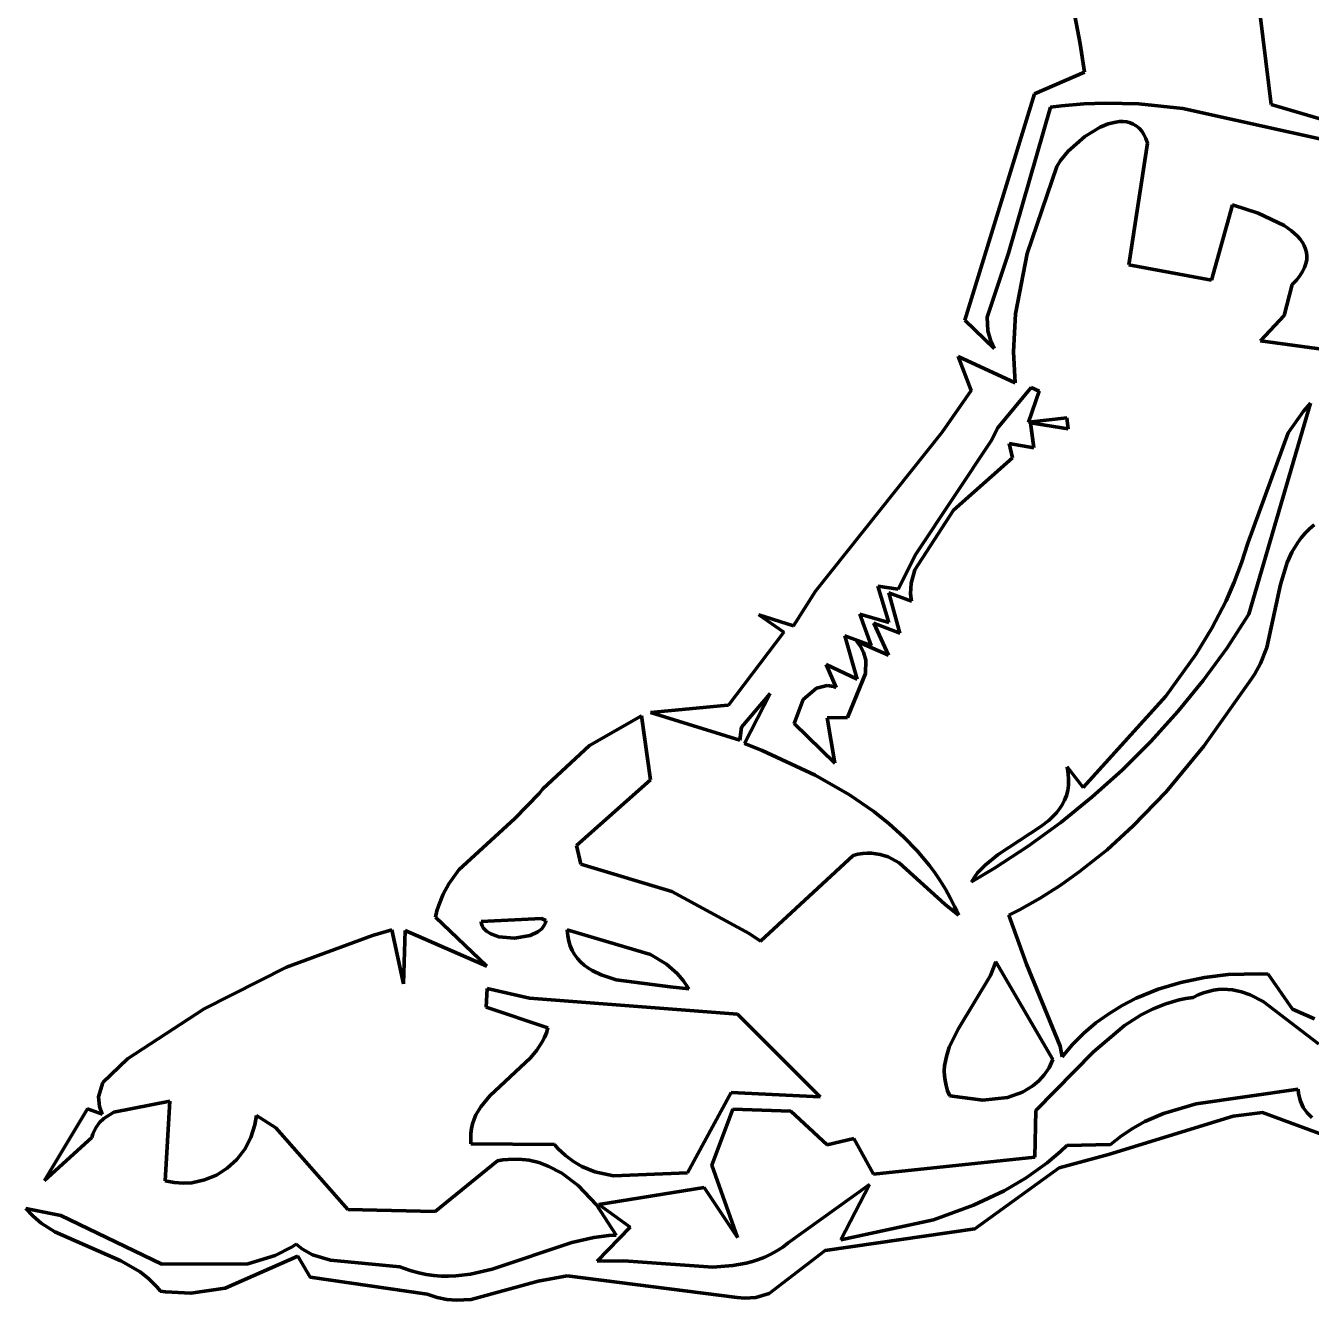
# Model space of a CAD drawing. Header units: millimetres. Extents: x 0 to 8.5, y 0 to 13.2.
# Drawn here: x 5.056 to 6.109, y 1.059 to 2.103 of the extents above; entities that cross this region are included whole.
import ezdxf

# ---------------------------------------------------------------- set-up
doc = ezdxf.new("R2010")
doc.units = ezdxf.units.MM
for name, color, linetype, lineweight in [('color#060606ff', 7, 'CONTINUOUS', 100), ('color#aeaeaeff', 7, 'CONTINUOUS', 100), ('color#ffffffff', 7, 'CONTINUOUS', 100)]:
    doc.layers.add(name, color=color, linetype=linetype, lineweight=lineweight)

msp = doc.modelspace()

# ---------------------------------------------------------------- linework, layer by layer
at = {"layer": 'color#060606ff'}
for p, q in [((6.0583, 2.183), (6.0762, 2.0386)), ((5.9198, 2.0882), (5.9131, 2.1227)), ((5.9232, 2.0649), (5.9198, 2.0882)), ((5.8823, 2.0472), (5.9232, 2.0649)), ((5.8252, 1.8618), (5.8823, 2.0472)), ((5.8954, 2.0364), (5.861, 1.9168)), ((5.9045, 2.0375), (5.8954, 2.0364)), ((5.9227, 2.0391), (5.9045, 2.0375)), ((5.9408, 2.0397), (5.9227, 2.0391)), ((5.9679, 2.039), (5.9408, 2.0397)), ((6.0037, 2.0354), (5.9679, 2.039)), ((6.1536, 2.002), (6.0037, 2.0354)), ((6.0762, 2.0386), (6.1888, 2.0056)), ((5.9361, 2.02), (5.9426, 2.0226)), ((5.9426, 2.0226), (5.9489, 2.0242)), ((5.9489, 2.0242), (5.952, 2.0246)), ((5.952, 2.0246), (5.955, 2.0246)), ((5.955, 2.0246), (5.9578, 2.0243)), ((5.9578, 2.0243), (5.9606, 2.0236)), ((5.9606, 2.0236), (5.9632, 2.0225)), ((5.9632, 2.0225), (5.9657, 2.0211)), ((5.9098, 2.0003), (5.9235, 2.0124)), ((5.9235, 2.0124), (5.9361, 2.02)), ((5.9657, 2.0211), (5.968, 2.0192)), ((5.968, 2.0192), (5.9701, 2.0168)), ((5.9701, 2.0168), (5.9719, 2.014)), ((5.9719, 2.014), (5.9736, 2.0106)), ((5.975, 2.0068), (5.9595, 1.9073)), ((5.9736, 2.0106), (5.975, 2.0068)), ((5.9005, 1.9878), (5.9036, 1.9927)), ((5.9036, 1.9927), (5.9098, 2.0003)), ((5.8762, 1.9165), (5.9005, 1.9878)), ((6.0274, 1.8948), (6.0444, 1.9564)), ((6.0444, 1.9564), (6.0655, 1.9496)), ((6.0655, 1.9496), (6.0867, 1.9394)), ((6.0867, 1.9394), (6.0927, 1.9352)), ((6.0927, 1.9352), (6.0978, 1.9306)), ((6.0978, 1.9306), (6.0999, 1.9282)), ((6.0999, 1.9282), (6.1018, 1.9256)), ((5.861, 1.9168), (5.8435, 1.8644)), ((6.1018, 1.9256), (6.1033, 1.923)), ((6.1033, 1.923), (6.1044, 1.9202)), ((6.1044, 1.9202), (6.1051, 1.9174)), ((6.1051, 1.9174), (6.1055, 1.9144)), ((5.8668, 1.8672), (5.8762, 1.9165)), ((5.9595, 1.9073), (6.0274, 1.8948)), ((6.1047, 1.9083), (6.1036, 1.905)), ((6.1053, 1.9114), (6.1047, 1.9083)), ((6.1055, 1.9144), (6.1053, 1.9114)), ((6.0997, 1.8982), (6.0969, 1.8946)), ((6.1019, 1.9017), (6.0997, 1.8982)), ((6.1036, 1.905), (6.1019, 1.9017)), ((6.0934, 1.891), (6.0869, 1.8657)), ((6.0969, 1.8946), (6.0934, 1.891)), ((5.8435, 1.8644), (5.8441, 1.8533)), ((5.8651, 1.836), (5.8668, 1.8672)), ((6.0869, 1.8657), (6.0675, 1.845)), ((5.8493, 1.8388), (5.8252, 1.8618)), ((5.8441, 1.8533), (5.8466, 1.8447)), ((5.8466, 1.8447), (5.8493, 1.8388)), ((6.0675, 1.845), (6.1671, 1.8313)), ((5.8665, 1.8107), (5.8651, 1.836)), ((5.8305, 1.8042), (5.8197, 1.8322)), ((5.8197, 1.8322), (5.8665, 1.8107)), ((5.8066, 1.7701), (5.8305, 1.8042)), ((5.8795, 1.8068), (5.852, 1.7735)), ((5.8775, 1.7784), (5.8861, 1.8039)), ((5.8861, 1.8039), (5.8795, 1.8068)), ((6.0579, 1.6212), (6.1085, 1.7939)), ((6.1085, 1.7939), (6.1026, 1.7874)), ((5.9089, 1.7819), (5.8775, 1.7784)), ((5.9098, 1.7728), (5.9089, 1.7819)), ((6.1026, 1.7874), (6.09, 1.7697)), ((5.7028, 1.6399), (5.8066, 1.7701)), ((5.852, 1.7735), (5.8473, 1.7639)), ((5.8818, 1.7573), (5.8789, 1.7779)), ((5.8789, 1.7779), (5.9098, 1.7728)), ((6.09, 1.7697), (6.057, 1.6793)), ((5.8473, 1.7639), (5.7851, 1.6702)), ((5.8644, 1.7491), (5.8615, 1.7609)), ((5.8615, 1.7609), (5.8818, 1.7573)), ((5.816, 1.7064), (5.8644, 1.7491)), ((5.7843, 1.6574), (5.816, 1.7064)), ((6.104, 1.6874), (6.1008, 1.6837)), ((6.1076, 1.6909), (6.104, 1.6874)), ((6.1114, 1.6943), (6.1076, 1.6909)), ((6.057, 1.6793), (6.0519, 1.6631)), ((6.098, 1.6799), (6.0931, 1.6719)), ((6.1008, 1.6837), (6.098, 1.6799)), ((5.7851, 1.6702), (5.7706, 1.6417)), ((6.0931, 1.6719), (6.0893, 1.6634)), ((5.7812, 1.6465), (5.7843, 1.6574)), ((6.0519, 1.6631), (6.046, 1.6474)), ((6.0893, 1.6634), (6.0838, 1.6455)), ((5.7706, 1.6417), (5.754, 1.6442)), ((5.754, 1.6442), (5.7629, 1.6143)), ((5.7808, 1.6378), (5.7812, 1.6465)), ((6.046, 1.6474), (6.0392, 1.632)), ((6.0838, 1.6455), (6.0725, 1.5939)), ((5.685, 1.6117), (5.7028, 1.6399)), ((5.7721, 1.6057), (5.7631, 1.6385)), ((5.7631, 1.6385), (5.7814, 1.6317)), ((5.7814, 1.6317), (5.7808, 1.6378)), ((6.0392, 1.632), (6.0276, 1.6097)), ((5.6769, 1.6065), (5.6565, 1.6206)), ((5.6565, 1.6206), (5.685, 1.6117)), ((5.7629, 1.6143), (5.7391, 1.6211)), ((5.7391, 1.6211), (5.7485, 1.5956)), ((5.7626, 1.5875), (5.7507, 1.6137)), ((5.7507, 1.6137), (5.7721, 1.6057)), ((6.04, 1.5936), (6.0579, 1.6212)), ((5.6317, 1.5466), (5.6769, 1.6065)), ((5.7485, 1.5956), (5.7268, 1.6034)), ((5.7268, 1.6034), (5.737, 1.5678)), ((6.0276, 1.6097), (6.0145, 1.5882)), ((5.7398, 1.5946), (5.7365, 1.599)), ((5.7365, 1.599), (5.7626, 1.5875)), ((5.7421, 1.5901), (5.7398, 1.5946)), ((6.0206, 1.5669), (6.04, 1.5936)), ((6.0725, 1.5939), (6.0674, 1.5806)), ((5.737, 1.5678), (5.7117, 1.58)), ((5.7117, 1.58), (5.7198, 1.5612)), ((5.744, 1.5834), (5.7421, 1.5901)), ((5.7438, 1.5725), (5.744, 1.5834)), ((6.0145, 1.5882), (5.99, 1.554)), ((6.0674, 1.5806), (6.0628, 1.5722)), ((5.729, 1.5364), (5.7438, 1.5725)), ((6.0628, 1.5722), (6.0601, 1.5681)), ((5.7038, 1.5605), (5.6929, 1.5512)), ((5.7124, 1.5626), (5.7038, 1.5605)), ((5.7179, 1.5618), (5.7124, 1.5626)), ((5.7198, 1.5612), (5.7179, 1.5618)), ((5.9997, 1.5413), (6.0206, 1.5669)), ((6.0601, 1.5681), (6.0211, 1.5129)), ((5.6658, 1.5562), (5.6424, 1.5286)), ((5.6447, 1.5151), (5.6658, 1.5562)), ((5.6929, 1.5512), (5.6855, 1.5315)), ((5.99, 1.554), (5.9222, 1.4791)), ((5.5177, 1.5137), (5.5603, 1.5379)), ((5.5603, 1.5379), (5.5677, 1.4855)), ((5.5678, 1.5406), (5.6282, 1.5463)), ((5.6409, 1.518), (5.5678, 1.5406)), ((5.6282, 1.5463), (5.6317, 1.5466)), ((5.9776, 1.5168), (5.9997, 1.5413)), ((5.6424, 1.5286), (5.6409, 1.518)), ((5.6855, 1.5315), (5.7188, 1.4992)), ((5.7125, 1.5361), (5.729, 1.5364)), ((5.7188, 1.4992), (5.7125, 1.5361)), ((5.9542, 1.4935), (5.9776, 1.5168)), ((5.4795, 1.4781), (5.5177, 1.5137)), ((5.6591, 1.5095), (5.6447, 1.5151)), ((5.7027, 1.4894), (5.6591, 1.5095)), ((6.0211, 1.5129), (5.9901, 1.4756)), ((5.9222, 1.4791), (5.909, 1.496)), ((5.909, 1.496), (5.9099, 1.4907)), ((5.5677, 1.4855), (5.5071, 1.4317)), ((5.7307, 1.4732), (5.7027, 1.4894)), ((5.9099, 1.4907), (5.9102, 1.4857)), ((5.9102, 1.4857), (5.9101, 1.481)), ((5.9296, 1.4714), (5.9542, 1.4935)), ((5.4766, 1.4743), (5.4795, 1.4781)), ((5.9095, 1.4767), (5.9084, 1.4726)), ((5.9101, 1.481), (5.9095, 1.4767)), ((5.9901, 1.4756), (5.9632, 1.4477)), ((5.4565, 1.4537), (5.4766, 1.4743)), ((5.7507, 1.4594), (5.7307, 1.4732)), ((5.905, 1.4651), (5.9028, 1.4617)), ((5.9039, 1.4506), (5.9296, 1.4714)), ((5.9069, 1.4687), (5.905, 1.4651)), ((5.9084, 1.4726), (5.9069, 1.4687)), ((5.4107, 1.4117), (5.4565, 1.4537)), ((5.7633, 1.4494), (5.7507, 1.4594)), ((5.9003, 1.4585), (5.8944, 1.4525)), ((5.9028, 1.4617), (5.9003, 1.4585)), ((5.7751, 1.4387), (5.7633, 1.4494)), ((5.8876, 1.4471), (5.8525, 1.4243)), ((5.8772, 1.4312), (5.9039, 1.4506)), ((5.8944, 1.4525), (5.8876, 1.4471)), ((5.9632, 1.4477), (5.9417, 1.4282)), ((5.7861, 1.4274), (5.7751, 1.4387)), ((5.5071, 1.4317), (5.5107, 1.4164)), ((5.6578, 1.3532), (5.7338, 1.4236)), ((5.7338, 1.4236), (5.7377, 1.4246)), ((5.7377, 1.4246), (5.7416, 1.4252)), ((5.7416, 1.4252), (5.7453, 1.4254)), ((5.7453, 1.4254), (5.7489, 1.4253)), ((5.7489, 1.4253), (5.7558, 1.4243)), ((5.7558, 1.4243), (5.7623, 1.4223)), ((5.7623, 1.4223), (5.7713, 1.4176)), ((5.7962, 1.4153), (5.7861, 1.4274)), ((5.8525, 1.4243), (5.8418, 1.4157)), ((5.8496, 1.4131), (5.8772, 1.4312)), ((5.9417, 1.4282), (5.919, 1.4101)), ((5.4024, 1.4003), (5.4107, 1.4117)), ((5.5107, 1.4164), (5.5852, 1.3941)), ((5.7713, 1.4176), (5.8089, 1.3835)), ((5.8009, 1.409), (5.7962, 1.4153)), ((5.8307, 1.4019), (5.8496, 1.4131)), ((5.8418, 1.4157), (5.8357, 1.4092)), ((5.8053, 1.4025), (5.8009, 1.409)), ((5.8094, 1.3958), (5.8053, 1.4025)), ((5.8331, 1.4057), (5.8307, 1.4019)), ((5.8357, 1.4092), (5.8331, 1.4057)), ((5.919, 1.4101), (5.9032, 1.399)), ((5.3942, 1.3829), (5.3979, 1.3919)), ((5.3979, 1.3919), (5.4024, 1.4003)), ((5.5852, 1.3941), (5.6486, 1.3597)), ((5.8132, 1.3889), (5.8094, 1.3958)), ((5.9032, 1.399), (5.8869, 1.3886)), ((5.3928, 1.3781), (5.3942, 1.3829)), ((5.8089, 1.3835), (5.8199, 1.3745)), ((5.8167, 1.3818), (5.8132, 1.3889)), ((5.8199, 1.3745), (5.8167, 1.3818)), ((5.8869, 1.3886), (5.87, 1.379)), ((5.3916, 1.373), (5.3928, 1.3781)), ((5.4336, 1.3328), (5.3916, 1.373)), ((5.4784, 1.3718), (5.429, 1.3694)), ((5.429, 1.3694), (5.4293, 1.3676)), ((5.4821, 1.3702), (5.4784, 1.3718)), ((5.4817, 1.3683), (5.4821, 1.3702)), ((5.87, 1.379), (5.8614, 1.3746)), ((5.8614, 1.3746), (5.8757, 1.3344)), ((5.3399, 1.358), (5.3559, 1.3627)), ((5.3559, 1.3627), (5.3655, 1.3184)), ((5.3655, 1.3184), (5.3667, 1.362)), ((5.3667, 1.362), (5.4336, 1.3328)), ((5.4293, 1.3676), (5.4299, 1.3658)), ((5.4299, 1.3658), (5.4307, 1.3643)), ((5.4307, 1.3643), (5.4333, 1.3615)), ((5.4333, 1.3615), (5.4369, 1.3593)), ((5.4369, 1.3593), (5.4435, 1.357)), ((5.4692, 1.358), (5.4755, 1.3609)), ((5.4755, 1.3609), (5.4788, 1.3635)), ((5.4788, 1.3635), (5.481, 1.3666)), ((5.481, 1.3666), (5.4817, 1.3683)), ((5.4995, 1.3625), (5.4999, 1.3578)), ((5.5676, 1.3424), (5.4995, 1.3625)), ((5.6486, 1.3597), (5.6578, 1.3532)), ((5.2694, 1.3319), (5.3399, 1.358)), ((5.4435, 1.357), (5.4564, 1.3558)), ((5.4564, 1.3558), (5.4692, 1.358)), ((5.4999, 1.3578), (5.5007, 1.3534)), ((5.5007, 1.3534), (5.5019, 1.3494)), ((5.5019, 1.3494), (5.5035, 1.3457)), ((5.5035, 1.3457), (5.5055, 1.3423)), ((5.5055, 1.3423), (5.5078, 1.3391)), ((5.5078, 1.3391), (5.5104, 1.3363)), ((5.5808, 1.3345), (5.5676, 1.3424)), ((5.2022, 1.298), (5.2694, 1.3319)), ((5.5104, 1.3363), (5.5133, 1.3337)), ((5.5133, 1.3337), (5.5164, 1.3314)), ((5.5164, 1.3314), (5.5198, 1.3293)), ((5.5198, 1.3293), (5.5272, 1.3257)), ((5.5895, 1.3269), (5.5808, 1.3345)), ((5.8507, 1.3363), (5.8463, 1.3251)), ((5.8974, 1.2563), (5.8507, 1.3363)), ((5.8757, 1.3344), (5.9034, 1.2673)), ((5.5272, 1.3257), (5.5395, 1.3217)), ((5.5395, 1.3217), (5.5837, 1.3158)), ((5.5946, 1.321), (5.5895, 1.3269)), ((5.5991, 1.3142), (5.5946, 1.321)), ((5.8463, 1.3251), (5.8197, 1.2813)), ((5.9836, 1.3139), (6.0023, 1.3196)), ((6.0023, 1.3196), (6.0215, 1.3236)), ((6.0215, 1.3236), (6.041, 1.3259)), ((6.041, 1.3259), (6.0671, 1.3266)), ((6.0671, 1.3266), (6.0736, 1.3264)), ((6.0736, 1.3264), (6.0936, 1.2977)), ((5.4338, 1.3145), (5.4332, 1.2993)), ((5.4685, 1.3065), (5.4338, 1.3145)), ((5.6391, 1.2934), (5.4685, 1.3065)), ((5.5837, 1.3158), (5.5991, 1.3142)), ((5.9541, 1.3006), (5.9656, 1.3065)), ((5.9656, 1.3065), (5.9836, 1.3139)), ((6.0064, 1.3064), (6.0007, 1.3052)), ((6.0123, 1.3072), (6.0064, 1.3064)), ((6.0165, 1.3093), (6.0123, 1.3072)), ((6.0207, 1.3109), (6.0165, 1.3093)), ((6.0248, 1.3122), (6.0207, 1.3109)), ((6.0289, 1.3131), (6.0248, 1.3122)), ((6.0328, 1.3136), (6.0289, 1.3131)), ((6.0367, 1.3139), (6.0328, 1.3136)), ((6.0444, 1.3134), (6.0367, 1.3139)), ((6.0518, 1.3118), (6.0444, 1.3134)), ((6.0591, 1.3093), (6.0518, 1.3118)), ((6.0696, 1.3039), (6.0591, 1.3093)), ((5.1393, 1.2569), (5.2022, 1.298)), ((5.4332, 1.2993), (5.4836, 1.2823)), ((5.9431, 1.2938), (5.9541, 1.3006)), ((5.9795, 1.298), (5.9697, 1.2931)), ((5.9898, 1.3021), (5.9795, 1.298)), ((6.0007, 1.3052), (5.9898, 1.3021)), ((6.115, 1.2691), (6.0696, 1.3039)), ((6.0936, 1.2977), (6.1116, 1.2897)), ((5.7067, 1.2258), (5.6391, 1.2934)), ((5.9227, 1.278), (5.9326, 1.2863)), ((5.9326, 1.2863), (5.9431, 1.2938)), ((5.9697, 1.2931), (5.9559, 1.2842)), ((5.4809, 1.2745), (5.4791, 1.2709)), ((5.4824, 1.2783), (5.4809, 1.2745)), ((5.4836, 1.2823), (5.4824, 1.2783)), ((5.8197, 1.2813), (5.8125, 1.2664)), ((5.9134, 1.2688), (5.9227, 1.278)), ((5.9559, 1.2842), (5.9306, 1.2627)), ((5.4747, 1.264), (5.4695, 1.2577)), ((5.4791, 1.2709), (5.4747, 1.264)), ((5.8125, 1.2664), (5.8101, 1.2588)), ((5.9034, 1.2673), (5.9049, 1.2587)), ((5.9049, 1.2587), (5.9134, 1.2688)), ((5.1192, 1.2375), (5.1393, 1.2569)), ((5.4695, 1.2577), (5.4362, 1.2267)), ((5.8101, 1.2588), (5.8087, 1.2511)), ((5.9306, 1.2627), (5.8834, 1.2147)), ((5.8942, 1.2497), (5.8974, 1.2563)), ((5.8087, 1.2511), (5.8084, 1.2471)), ((5.8084, 1.2471), (5.8086, 1.2431)), ((5.8086, 1.2431), (5.809, 1.2391)), ((5.8858, 1.2389), (5.8903, 1.2439)), ((5.8903, 1.2439), (5.8942, 1.2497)), ((5.1154, 1.2257), (5.1192, 1.2375)), ((5.809, 1.2391), (5.8099, 1.235)), ((5.8099, 1.235), (5.8111, 1.2308)), ((5.8725, 1.2297), (5.8808, 1.2347)), ((5.8808, 1.2347), (5.8858, 1.2389)), ((5.1163, 1.218), (5.1154, 1.2257)), ((5.1739, 1.2222), (5.1281, 1.2132)), ((5.17, 1.1571), (5.1739, 1.2222)), ((5.4362, 1.2267), (5.4286, 1.2176)), ((5.5981, 1.1635), (5.6339, 1.2294)), ((5.6339, 1.2294), (5.7067, 1.2258)), ((5.8111, 1.2308), (5.8128, 1.2266)), ((5.8128, 1.2266), (5.84, 1.2232)), ((5.84, 1.2232), (5.8601, 1.2254)), ((5.8601, 1.2254), (5.8725, 1.2297)), ((6.0148, 1.22), (6.0983, 1.2321)), ((6.0983, 1.2321), (6.0987, 1.2286)), ((6.0987, 1.2286), (6.0993, 1.2254)), ((6.0993, 1.2254), (6.1001, 1.2224)), ((6.1001, 1.2224), (6.1025, 1.2171)), ((5.0712, 1.1572), (5.1064, 1.216)), ((5.1064, 1.216), (5.1186, 1.2117)), ((5.1186, 1.2117), (5.1163, 1.218)), ((5.1281, 1.2132), (5.1198, 1.2082)), ((5.4286, 1.2176), (5.4247, 1.211)), ((5.6351, 1.2157), (5.618, 1.1699)), ((5.6827, 1.214), (5.6351, 1.2157)), ((5.7125, 1.1865), (5.6827, 1.214)), ((5.8834, 1.2147), (5.8825, 1.1764)), ((5.9728, 1.2056), (5.9881, 1.2122)), ((5.9881, 1.2122), (6.0148, 1.22)), ((6.0692, 1.213), (6.0451, 1.2101)), ((6.1454, 1.1849), (6.0692, 1.213)), ((6.1025, 1.2171), (6.1056, 1.2127)), ((6.1056, 1.2127), (6.1095, 1.2089)), ((5.1163, 1.2048), (5.1134, 1.2005)), ((5.1198, 1.2082), (5.1163, 1.2048)), ((5.2437, 1.203), (5.2404, 1.1926)), ((5.245, 1.2105), (5.2437, 1.203)), ((5.2609, 1.2005), (5.245, 1.2105)), ((5.4219, 1.2038), (5.421, 1.2)), ((5.4232, 1.2075), (5.4219, 1.2038)), ((5.4247, 1.211), (5.4232, 1.2075)), ((6.0451, 1.2101), (5.943, 1.1786)), ((5.963, 1.2003), (5.9728, 1.2056)), ((5.1101, 1.1926), (5.0712, 1.1572)), ((5.111, 1.1955), (5.1101, 1.1926)), ((5.1134, 1.2005), (5.111, 1.1955)), ((5.2404, 1.1926), (5.2353, 1.183)), ((5.3199, 1.1336), (5.2609, 1.2005)), ((5.4205, 1.1959), (5.4204, 1.1917)), ((5.4204, 1.1917), (5.4206, 1.1872)), ((5.421, 1.2), (5.4205, 1.1959)), ((5.7342, 1.1917), (5.7125, 1.1865)), ((5.7503, 1.1626), (5.7342, 1.1917)), ((5.9446, 1.1868), (5.9536, 1.194)), ((5.9536, 1.194), (5.963, 1.2003)), ((5.2353, 1.183), (5.2288, 1.1746)), ((5.4206, 1.1872), (5.489, 1.1869)), ((5.489, 1.1869), (5.4919, 1.1835)), ((5.4919, 1.1835), (5.498, 1.1777)), ((5.8926, 1.1719), (5.9036, 1.1811)), ((5.9036, 1.1811), (5.9089, 1.186)), ((5.9089, 1.186), (5.9446, 1.1868)), ((5.2288, 1.1746), (5.221, 1.1675)), ((5.4424, 1.1733), (5.3912, 1.132)), ((5.4468, 1.1741), (5.4424, 1.1733)), ((5.4512, 1.1746), (5.4468, 1.1741)), ((5.4598, 1.1748), (5.4512, 1.1746)), ((5.4682, 1.1739), (5.4598, 1.1748)), ((5.4762, 1.172), (5.4682, 1.1739)), ((5.484, 1.1691), (5.4762, 1.172)), ((5.495, 1.1633), (5.484, 1.1691)), ((5.498, 1.1777), (5.5046, 1.1728)), ((5.5046, 1.1728), (5.5114, 1.1689)), ((5.618, 1.1699), (5.6391, 1.1105)), ((5.8825, 1.1764), (5.7503, 1.1626)), ((5.8754, 1.1596), (5.8926, 1.1719)), ((5.943, 1.1786), (5.9026, 1.1676)), ((5.2121, 1.1618), (5.2024, 1.1578)), ((5.221, 1.1675), (5.2121, 1.1618)), ((5.5086, 1.1531), (5.495, 1.1633)), ((5.5114, 1.1689), (5.5222, 1.1645)), ((5.5222, 1.1645), (5.5375, 1.1612)), ((5.5375, 1.1612), (5.5981, 1.1635)), ((5.9026, 1.1676), (5.8333, 1.1178)), ((5.8574, 1.1489), (5.8754, 1.1596)), ((5.1774, 1.1556), (5.17, 1.1571)), ((5.1848, 1.1551), (5.1774, 1.1556)), ((5.192, 1.1555), (5.1848, 1.1551)), ((5.2024, 1.1578), (5.192, 1.1555)), ((5.5234, 1.1374), (5.5086, 1.1531)), ((5.6118, 1.1516), (5.5255, 1.1377)), ((5.6391, 1.1105), (5.6118, 1.1516)), ((5.6806, 1.1063), (5.7472, 1.1539)), ((5.7472, 1.1539), (5.7237, 1.1088)), ((5.8323, 1.137), (5.8574, 1.1489)), ((5.5397, 1.1126), (5.5234, 1.1374)), ((5.5255, 1.1377), (5.551, 1.1191)), ((5.0619, 1.128), (5.0559, 1.1345)), ((5.0559, 1.1345), (5.0847, 1.1287)), ((5.0686, 1.1223), (5.0619, 1.128)), ((5.0847, 1.1287), (5.1674, 1.0887)), ((5.3912, 1.132), (5.3199, 1.1336)), ((5.7995, 1.1252), (5.8323, 1.137)), ((5.0797, 1.1152), (5.0686, 1.1223)), ((5.551, 1.1191), (5.524, 1.0913)), ((5.8333, 1.1178), (5.7109, 1.1001)), ((5.7237, 1.1088), (5.7995, 1.1252)), ((5.1339, 1.0916), (5.0797, 1.1152)), ((5.438, 1.0848), (5.5032, 1.1065)), ((5.5032, 1.1065), (5.5213, 1.1107)), ((5.5213, 1.1107), (5.5336, 1.1123)), ((5.5336, 1.1123), (5.5397, 1.1126)), ((5.676, 1.1028), (5.6806, 1.1063)), ((5.2789, 1.0954), (5.2192, 1.069)), ((5.2379, 1.089), (5.2602, 1.0958)), ((5.2602, 1.0958), (5.2741, 1.103)), ((5.2741, 1.103), (5.2774, 1.1052)), ((5.2774, 1.1052), (5.2826, 1.1011)), ((5.2888, 1.0781), (5.2789, 1.0954)), ((5.2826, 1.1011), (5.2908, 1.0964)), ((5.2908, 1.0964), (5.3056, 1.092)), ((5.6614, 1.0946), (5.6663, 1.097)), ((5.7109, 1.1001), (5.6649, 1.0647)), ((5.6663, 1.097), (5.6712, 1.0997)), ((5.6712, 1.0997), (5.676, 1.1028)), ((5.1496, 1.0824), (5.1339, 1.0916)), ((5.1674, 1.0887), (5.2379, 1.089)), ((5.3056, 1.092), (5.3625, 1.0865)), ((5.3625, 1.0865), (5.3655, 1.0856)), ((5.3655, 1.0856), (5.3717, 1.0833)), ((5.4202, 1.0807), (5.438, 1.0848)), ((5.524, 1.0913), (5.5458, 1.0914)), ((5.5458, 1.0914), (5.6189, 1.0864)), ((5.6189, 1.0864), (5.6353, 1.0876)), ((5.6353, 1.0876), (5.646, 1.0895)), ((5.646, 1.0895), (5.6512, 1.0909)), ((5.6512, 1.0909), (5.6563, 1.0926)), ((5.6563, 1.0926), (5.6614, 1.0946)), ((5.1567, 1.0768), (5.1496, 1.0824)), ((5.1633, 1.0703), (5.1567, 1.0768)), ((5.3849, 1.0643), (5.2888, 1.0781)), ((5.3717, 1.0833), (5.3779, 1.0816)), ((5.3779, 1.0816), (5.384, 1.0803)), ((5.384, 1.0803), (5.3901, 1.0794)), ((5.3901, 1.0794), (5.3962, 1.079)), ((5.3962, 1.079), (5.4022, 1.0789)), ((5.4022, 1.0789), (5.4082, 1.0792)), ((5.4082, 1.0792), (5.4202, 1.0807)), ((5.4758, 1.0749), (5.4208, 1.0598)), ((5.4995, 1.0793), (5.4758, 1.0749)), ((5.6388, 1.0614), (5.4995, 1.0793)), ((5.1663, 1.0666), (5.1633, 1.0703)), ((5.1705, 1.066), (5.1663, 1.0666)), ((5.1912, 1.0649), (5.1705, 1.066)), ((5.2192, 1.069), (5.1912, 1.0649)), ((5.3929, 1.0615), (5.3849, 1.0643)), ((5.6649, 1.0647), (5.6539, 1.0616)), ((5.401, 1.0598), (5.3929, 1.0615)), ((5.4089, 1.0592), (5.401, 1.0598)), ((5.4208, 1.0598), (5.4089, 1.0592)), ((5.645, 1.0609), (5.6388, 1.0614)), ((5.6539, 1.0616), (5.645, 1.0609))]:
    msp.add_line(p, q, dxfattribs=at)
at = {"layer": 'color#aeaeaeff'}
for p, q in [((5.429, 1.3694), (5.4784, 1.3718)), ((5.4293, 1.3676), (5.429, 1.3694)), ((5.4784, 1.3718), (5.4821, 1.3702)), ((5.4821, 1.3702), (5.4817, 1.3683)), ((5.4299, 1.3658), (5.4293, 1.3676)), ((5.4307, 1.3643), (5.4299, 1.3658)), ((5.4333, 1.3615), (5.4307, 1.3643)), ((5.4369, 1.3593), (5.4333, 1.3615)), ((5.4435, 1.357), (5.4369, 1.3593)), ((5.4755, 1.3609), (5.4692, 1.358)), ((5.4788, 1.3635), (5.4755, 1.3609)), ((5.481, 1.3666), (5.4788, 1.3635)), ((5.4817, 1.3683), (5.481, 1.3666)), ((5.4564, 1.3558), (5.4435, 1.357)), ((5.4692, 1.358), (5.4564, 1.3558))]:
    msp.add_line(p, q, dxfattribs=at)
at = {"layer": 'color#ffffffff'}
for p, q in [((6.0762, 2.0386), (6.0583, 2.183)), ((5.9131, 2.1227), (5.9198, 2.0882)), ((5.9198, 2.0882), (5.9232, 2.0649)), ((5.9232, 2.0649), (5.8823, 2.0472)), ((5.8823, 2.0472), (5.8252, 1.8618)), ((5.861, 1.9168), (5.8954, 2.0364)), ((5.8954, 2.0364), (5.9045, 2.0375)), ((5.9045, 2.0375), (5.9227, 2.0391)), ((5.9227, 2.0391), (5.9408, 2.0397)), ((5.9408, 2.0397), (5.9679, 2.039)), ((5.9679, 2.039), (6.0037, 2.0354)), ((6.0037, 2.0354), (6.1536, 2.002)), ((6.1888, 2.0056), (6.0762, 2.0386)), ((5.9426, 2.0226), (5.9361, 2.02)), ((5.9489, 2.0242), (5.9426, 2.0226)), ((5.952, 2.0246), (5.9489, 2.0242)), ((5.955, 2.0246), (5.952, 2.0246)), ((5.9578, 2.0243), (5.955, 2.0246)), ((5.9606, 2.0236), (5.9578, 2.0243)), ((5.9632, 2.0225), (5.9606, 2.0236)), ((5.9657, 2.0211), (5.9632, 2.0225)), ((5.9235, 2.0124), (5.9098, 2.0003)), ((5.9361, 2.02), (5.9235, 2.0124)), ((5.968, 2.0192), (5.9657, 2.0211)), ((5.9701, 2.0168), (5.968, 2.0192)), ((5.9719, 2.014), (5.9701, 2.0168)), ((5.9736, 2.0106), (5.9719, 2.014)), ((5.9595, 1.9073), (5.975, 2.0068)), ((5.975, 2.0068), (5.9736, 2.0106)), ((5.9036, 1.9927), (5.9005, 1.9878)), ((5.9098, 2.0003), (5.9036, 1.9927)), ((5.9005, 1.9878), (5.8762, 1.9165)), ((6.0444, 1.9564), (6.0274, 1.8948)), ((6.0655, 1.9496), (6.0444, 1.9564)), ((6.0867, 1.9394), (6.0655, 1.9496)), ((6.0927, 1.9352), (6.0867, 1.9394)), ((6.0978, 1.9306), (6.0927, 1.9352)), ((6.0999, 1.9282), (6.0978, 1.9306)), ((6.1018, 1.9256), (6.0999, 1.9282)), ((5.8435, 1.8644), (5.861, 1.9168)), ((6.1033, 1.923), (6.1018, 1.9256)), ((6.1044, 1.9202), (6.1033, 1.923)), ((6.1051, 1.9174), (6.1044, 1.9202)), ((6.1055, 1.9144), (6.1051, 1.9174)), ((5.8762, 1.9165), (5.8668, 1.8672)), ((6.0274, 1.8948), (5.9595, 1.9073)), ((6.1036, 1.905), (6.1047, 1.9083)), ((6.1047, 1.9083), (6.1053, 1.9114)), ((6.1053, 1.9114), (6.1055, 1.9144)), ((6.0969, 1.8946), (6.0997, 1.8982)), ((6.0997, 1.8982), (6.1019, 1.9017)), ((6.1019, 1.9017), (6.1036, 1.905)), ((6.0869, 1.8657), (6.0934, 1.891)), ((6.0934, 1.891), (6.0969, 1.8946)), ((5.8441, 1.8533), (5.8435, 1.8644)), ((5.8668, 1.8672), (5.8651, 1.836)), ((6.0675, 1.845), (6.0869, 1.8657)), ((5.8252, 1.8618), (5.8493, 1.8388)), ((5.8466, 1.8447), (5.8441, 1.8533)), ((5.8493, 1.8388), (5.8466, 1.8447)), ((6.1671, 1.8313), (6.0675, 1.845)), ((5.8651, 1.836), (5.8665, 1.8107)), ((5.8665, 1.8107), (5.8197, 1.8322)), ((5.8197, 1.8322), (5.8305, 1.8042)), ((5.8305, 1.8042), (5.8066, 1.7701)), ((5.852, 1.7735), (5.8795, 1.8068)), ((5.8861, 1.8039), (5.8775, 1.7784)), ((5.8795, 1.8068), (5.8861, 1.8039)), ((6.1085, 1.7939), (6.0579, 1.6212)), ((6.1026, 1.7874), (6.1085, 1.7939)), ((5.8775, 1.7784), (5.9089, 1.7819)), ((5.9089, 1.7819), (5.9098, 1.7728)), ((6.09, 1.7697), (6.1026, 1.7874)), ((5.8066, 1.7701), (5.7028, 1.6399)), ((5.8473, 1.7639), (5.852, 1.7735)), ((5.9098, 1.7728), (5.8789, 1.7779)), ((5.8789, 1.7779), (5.8818, 1.7573)), ((6.057, 1.6793), (6.09, 1.7697)), ((5.7851, 1.6702), (5.8473, 1.7639)), ((5.8818, 1.7573), (5.8615, 1.7609)), ((5.8615, 1.7609), (5.8644, 1.7491)), ((5.8644, 1.7491), (5.816, 1.7064)), ((5.816, 1.7064), (5.7843, 1.6574)), ((6.1008, 1.6837), (6.104, 1.6874)), ((6.104, 1.6874), (6.1076, 1.6909)), ((6.1076, 1.6909), (6.1114, 1.6943)), ((6.0519, 1.6631), (6.057, 1.6793)), ((6.0931, 1.6719), (6.098, 1.6799)), ((6.098, 1.6799), (6.1008, 1.6837)), ((5.7706, 1.6417), (5.7851, 1.6702)), ((6.0893, 1.6634), (6.0931, 1.6719)), ((5.7843, 1.6574), (5.7812, 1.6465)), ((6.046, 1.6474), (6.0519, 1.6631)), ((6.0838, 1.6455), (6.0893, 1.6634)), ((5.7629, 1.6143), (5.754, 1.6442)), ((5.754, 1.6442), (5.7706, 1.6417)), ((5.7812, 1.6465), (5.7808, 1.6378)), ((6.0392, 1.632), (6.046, 1.6474)), ((6.0725, 1.5939), (6.0838, 1.6455)), ((5.7028, 1.6399), (5.685, 1.6117)), ((5.7814, 1.6317), (5.7631, 1.6385)), ((5.7631, 1.6385), (5.7721, 1.6057)), ((5.7808, 1.6378), (5.7814, 1.6317)), ((6.0276, 1.6097), (6.0392, 1.632)), ((5.685, 1.6117), (5.6565, 1.6206)), ((5.6565, 1.6206), (5.6769, 1.6065)), ((5.7485, 1.5956), (5.7391, 1.6211)), ((5.7391, 1.6211), (5.7629, 1.6143)), ((5.7721, 1.6057), (5.7507, 1.6137)), ((5.7507, 1.6137), (5.7626, 1.5875)), ((6.0579, 1.6212), (6.04, 1.5936)), ((5.6769, 1.6065), (5.6317, 1.5466)), ((5.737, 1.5678), (5.7268, 1.6034)), ((5.7268, 1.6034), (5.7485, 1.5956)), ((6.0145, 1.5882), (6.0276, 1.6097)), ((5.7626, 1.5875), (5.7365, 1.599)), ((5.7365, 1.599), (5.7398, 1.5946)), ((5.7398, 1.5946), (5.7421, 1.5901)), ((6.04, 1.5936), (6.0206, 1.5669)), ((6.0674, 1.5806), (6.0725, 1.5939)), ((5.7198, 1.5612), (5.7117, 1.58)), ((5.7117, 1.58), (5.737, 1.5678)), ((5.7421, 1.5901), (5.744, 1.5834)), ((5.744, 1.5834), (5.7438, 1.5725)), ((5.99, 1.554), (6.0145, 1.5882)), ((6.0628, 1.5722), (6.0674, 1.5806)), ((5.7438, 1.5725), (5.729, 1.5364)), ((6.0601, 1.5681), (6.0628, 1.5722)), ((5.6929, 1.5512), (5.7038, 1.5605)), ((5.7038, 1.5605), (5.7124, 1.5626)), ((5.7124, 1.5626), (5.7179, 1.5618)), ((5.7179, 1.5618), (5.7198, 1.5612)), ((6.0206, 1.5669), (5.9997, 1.5413)), ((6.0211, 1.5129), (6.0601, 1.5681)), ((5.6424, 1.5286), (5.6658, 1.5562)), ((5.6658, 1.5562), (5.6447, 1.5151)), ((5.6855, 1.5315), (5.6929, 1.5512)), ((5.9222, 1.4791), (5.99, 1.554)), ((5.5603, 1.5379), (5.5177, 1.5137)), ((5.5677, 1.4855), (5.5603, 1.5379)), ((5.6282, 1.5463), (5.5678, 1.5406)), ((5.5678, 1.5406), (5.6409, 1.518)), ((5.6317, 1.5466), (5.6282, 1.5463)), ((5.9997, 1.5413), (5.9776, 1.5168)), ((5.6409, 1.518), (5.6424, 1.5286)), ((5.7188, 1.4992), (5.6855, 1.5315)), ((5.729, 1.5364), (5.7125, 1.5361)), ((5.7125, 1.5361), (5.7188, 1.4992)), ((5.9776, 1.5168), (5.9542, 1.4935)), ((5.5177, 1.5137), (5.4795, 1.4781)), ((5.6447, 1.5151), (5.6591, 1.5095)), ((5.6591, 1.5095), (5.7027, 1.4894)), ((5.9901, 1.4756), (6.0211, 1.5129)), ((5.9099, 1.4907), (5.909, 1.496)), ((5.909, 1.496), (5.9222, 1.4791)), ((5.5071, 1.4317), (5.5677, 1.4855)), ((5.7027, 1.4894), (5.7307, 1.4732)), ((5.9102, 1.4857), (5.9099, 1.4907)), ((5.9101, 1.481), (5.9102, 1.4857)), ((5.9542, 1.4935), (5.9296, 1.4714)), ((5.4795, 1.4781), (5.4766, 1.4743)), ((5.9084, 1.4726), (5.9095, 1.4767)), ((5.9095, 1.4767), (5.9101, 1.481)), ((5.9632, 1.4477), (5.9901, 1.4756)), ((5.4766, 1.4743), (5.4565, 1.4537)), ((5.7307, 1.4732), (5.7507, 1.4594)), ((5.9028, 1.4617), (5.905, 1.4651)), ((5.9296, 1.4714), (5.9039, 1.4506)), ((5.905, 1.4651), (5.9069, 1.4687)), ((5.9069, 1.4687), (5.9084, 1.4726)), ((5.4565, 1.4537), (5.4107, 1.4117)), ((5.7507, 1.4594), (5.7633, 1.4494)), ((5.8944, 1.4525), (5.9003, 1.4585)), ((5.9003, 1.4585), (5.9028, 1.4617)), ((5.7633, 1.4494), (5.7751, 1.4387)), ((5.8525, 1.4243), (5.8876, 1.4471)), ((5.9039, 1.4506), (5.8772, 1.4312)), ((5.8876, 1.4471), (5.8944, 1.4525)), ((5.9417, 1.4282), (5.9632, 1.4477)), ((5.7751, 1.4387), (5.7861, 1.4274)), ((5.5107, 1.4164), (5.5071, 1.4317)), ((5.7338, 1.4236), (5.6578, 1.3532)), ((5.7377, 1.4246), (5.7338, 1.4236)), ((5.7416, 1.4252), (5.7377, 1.4246)), ((5.7453, 1.4254), (5.7416, 1.4252)), ((5.7489, 1.4253), (5.7453, 1.4254)), ((5.7558, 1.4243), (5.7489, 1.4253)), ((5.7623, 1.4223), (5.7558, 1.4243)), ((5.7713, 1.4176), (5.7623, 1.4223)), ((5.7861, 1.4274), (5.7962, 1.4153)), ((5.8418, 1.4157), (5.8525, 1.4243)), ((5.8772, 1.4312), (5.8496, 1.4131)), ((5.919, 1.4101), (5.9417, 1.4282)), ((5.4107, 1.4117), (5.4024, 1.4003)), ((5.5852, 1.3941), (5.5107, 1.4164)), ((5.8089, 1.3835), (5.7713, 1.4176)), ((5.7962, 1.4153), (5.8009, 1.409)), ((5.8496, 1.4131), (5.8307, 1.4019)), ((5.8357, 1.4092), (5.8418, 1.4157)), ((5.8009, 1.409), (5.8053, 1.4025)), ((5.8053, 1.4025), (5.8094, 1.3958)), ((5.8307, 1.4019), (5.8331, 1.4057)), ((5.8331, 1.4057), (5.8357, 1.4092)), ((5.9032, 1.399), (5.919, 1.4101)), ((5.3979, 1.3919), (5.3942, 1.3829)), ((5.4024, 1.4003), (5.3979, 1.3919)), ((5.6486, 1.3597), (5.5852, 1.3941)), ((5.8094, 1.3958), (5.8132, 1.3889)), ((5.8869, 1.3886), (5.9032, 1.399)), ((5.3942, 1.3829), (5.3928, 1.3781)), ((5.8199, 1.3745), (5.8089, 1.3835)), ((5.8132, 1.3889), (5.8167, 1.3818)), ((5.8167, 1.3818), (5.8199, 1.3745)), ((5.87, 1.379), (5.8869, 1.3886)), ((5.3928, 1.3781), (5.3916, 1.373)), ((5.3916, 1.373), (5.4336, 1.3328)), ((5.8614, 1.3746), (5.87, 1.379)), ((5.8757, 1.3344), (5.8614, 1.3746)), ((5.3559, 1.3627), (5.3399, 1.358)), ((5.3655, 1.3184), (5.3559, 1.3627)), ((5.3667, 1.362), (5.3655, 1.3184)), ((5.4336, 1.3328), (5.3667, 1.362)), ((5.4995, 1.3625), (5.5676, 1.3424)), ((5.4999, 1.3578), (5.4995, 1.3625)), ((5.6578, 1.3532), (5.6486, 1.3597)), ((5.3399, 1.358), (5.2694, 1.3319)), ((5.5007, 1.3534), (5.4999, 1.3578)), ((5.5019, 1.3494), (5.5007, 1.3534)), ((5.5035, 1.3457), (5.5019, 1.3494)), ((5.5055, 1.3423), (5.5035, 1.3457)), ((5.5078, 1.3391), (5.5055, 1.3423)), ((5.5104, 1.3363), (5.5078, 1.3391)), ((5.5676, 1.3424), (5.5808, 1.3345)), ((5.2694, 1.3319), (5.2022, 1.298)), ((5.5133, 1.3337), (5.5104, 1.3363)), ((5.5164, 1.3314), (5.5133, 1.3337)), ((5.5198, 1.3293), (5.5164, 1.3314)), ((5.5272, 1.3257), (5.5198, 1.3293)), ((5.5808, 1.3345), (5.5895, 1.3269)), ((5.8463, 1.3251), (5.8507, 1.3363)), ((5.8507, 1.3363), (5.8974, 1.2563)), ((5.9034, 1.2673), (5.8757, 1.3344)), ((5.5395, 1.3217), (5.5272, 1.3257)), ((5.5837, 1.3158), (5.5395, 1.3217)), ((5.5895, 1.3269), (5.5946, 1.321)), ((5.5946, 1.321), (5.5991, 1.3142)), ((5.8197, 1.2813), (5.8463, 1.3251)), ((6.0023, 1.3196), (5.9836, 1.3139)), ((6.0215, 1.3236), (6.0023, 1.3196)), ((6.041, 1.3259), (6.0215, 1.3236)), ((6.0671, 1.3266), (6.041, 1.3259)), ((6.0736, 1.3264), (6.0671, 1.3266)), ((6.0936, 1.2977), (6.0736, 1.3264)), ((5.4332, 1.2993), (5.4338, 1.3145)), ((5.4338, 1.3145), (5.4685, 1.3065)), ((5.4685, 1.3065), (5.6391, 1.2934)), ((5.5991, 1.3142), (5.5837, 1.3158)), ((5.9656, 1.3065), (5.9541, 1.3006)), ((5.9836, 1.3139), (5.9656, 1.3065)), ((6.0007, 1.3052), (6.0064, 1.3064)), ((6.0064, 1.3064), (6.0123, 1.3072)), ((6.0123, 1.3072), (6.0165, 1.3093)), ((6.0165, 1.3093), (6.0207, 1.3109)), ((6.0207, 1.3109), (6.0248, 1.3122)), ((6.0248, 1.3122), (6.0289, 1.3131)), ((6.0289, 1.3131), (6.0328, 1.3136)), ((6.0328, 1.3136), (6.0367, 1.3139)), ((6.0367, 1.3139), (6.0444, 1.3134)), ((6.0444, 1.3134), (6.0518, 1.3118)), ((6.0518, 1.3118), (6.0591, 1.3093)), ((6.0591, 1.3093), (6.0696, 1.3039)), ((5.2022, 1.298), (5.1393, 1.2569)), ((5.4836, 1.2823), (5.4332, 1.2993)), ((5.9541, 1.3006), (5.9431, 1.2938)), ((5.9697, 1.2931), (5.9795, 1.298)), ((5.9795, 1.298), (5.9898, 1.3021)), ((5.9898, 1.3021), (6.0007, 1.3052)), ((6.0696, 1.3039), (6.115, 1.2691)), ((6.1116, 1.2897), (6.0936, 1.2977)), ((5.6391, 1.2934), (5.7067, 1.2258)), ((5.9326, 1.2863), (5.9227, 1.278)), ((5.9431, 1.2938), (5.9326, 1.2863)), ((5.9559, 1.2842), (5.9697, 1.2931)), ((5.4791, 1.2709), (5.4809, 1.2745)), ((5.4809, 1.2745), (5.4824, 1.2783)), ((5.4824, 1.2783), (5.4836, 1.2823)), ((5.8125, 1.2664), (5.8197, 1.2813)), ((5.9227, 1.278), (5.9134, 1.2688)), ((5.9306, 1.2627), (5.9559, 1.2842)), ((5.4695, 1.2577), (5.4747, 1.264)), ((5.4747, 1.264), (5.4791, 1.2709)), ((5.8101, 1.2588), (5.8125, 1.2664)), ((5.9049, 1.2587), (5.9034, 1.2673)), ((5.9134, 1.2688), (5.9049, 1.2587)), ((5.1393, 1.2569), (5.1192, 1.2375)), ((5.4362, 1.2267), (5.4695, 1.2577)), ((5.8087, 1.2511), (5.8101, 1.2588)), ((5.8834, 1.2147), (5.9306, 1.2627)), ((5.8974, 1.2563), (5.8942, 1.2497)), ((5.8084, 1.2471), (5.8087, 1.2511)), ((5.8086, 1.2431), (5.8084, 1.2471)), ((5.809, 1.2391), (5.8086, 1.2431)), ((5.8903, 1.2439), (5.8858, 1.2389)), ((5.8942, 1.2497), (5.8903, 1.2439)), ((5.1192, 1.2375), (5.1154, 1.2257)), ((5.8099, 1.235), (5.809, 1.2391)), ((5.8111, 1.2308), (5.8099, 1.235)), ((5.8808, 1.2347), (5.8725, 1.2297)), ((5.8858, 1.2389), (5.8808, 1.2347)), ((5.1154, 1.2257), (5.1163, 1.218)), ((5.1281, 1.2132), (5.1739, 1.2222)), ((5.1739, 1.2222), (5.17, 1.1571)), ((5.4286, 1.2176), (5.4362, 1.2267)), ((5.6339, 1.2294), (5.5981, 1.1635)), ((5.7067, 1.2258), (5.6339, 1.2294)), ((5.8128, 1.2266), (5.8111, 1.2308)), ((5.84, 1.2232), (5.8128, 1.2266)), ((5.8601, 1.2254), (5.84, 1.2232)), ((5.8725, 1.2297), (5.8601, 1.2254)), ((6.0983, 1.2321), (6.0148, 1.22)), ((6.0987, 1.2286), (6.0983, 1.2321)), ((6.0993, 1.2254), (6.0987, 1.2286)), ((6.1001, 1.2224), (6.0993, 1.2254)), ((6.1025, 1.2171), (6.1001, 1.2224)), ((5.1064, 1.216), (5.0712, 1.1572)), ((5.1186, 1.2117), (5.1064, 1.216)), ((5.1163, 1.218), (5.1186, 1.2117)), ((5.1198, 1.2082), (5.1281, 1.2132)), ((5.4247, 1.211), (5.4286, 1.2176)), ((5.618, 1.1699), (5.6351, 1.2157)), ((5.6351, 1.2157), (5.6827, 1.214)), ((5.6827, 1.214), (5.7125, 1.1865)), ((5.8825, 1.1764), (5.8834, 1.2147)), ((5.9881, 1.2122), (5.9728, 1.2056)), ((6.0148, 1.22), (5.9881, 1.2122)), ((6.0451, 1.2101), (6.0692, 1.213)), ((6.0692, 1.213), (6.1454, 1.1849)), ((6.1056, 1.2127), (6.1025, 1.2171)), ((6.1095, 1.2089), (6.1056, 1.2127)), ((5.1134, 1.2005), (5.1163, 1.2048)), ((5.1163, 1.2048), (5.1198, 1.2082)), ((5.2404, 1.1926), (5.2437, 1.203)), ((5.2437, 1.203), (5.245, 1.2105)), ((5.245, 1.2105), (5.2609, 1.2005)), ((5.421, 1.2), (5.4219, 1.2038)), ((5.4219, 1.2038), (5.4232, 1.2075)), ((5.4232, 1.2075), (5.4247, 1.211)), ((5.943, 1.1786), (6.0451, 1.2101)), ((5.9728, 1.2056), (5.963, 1.2003)), ((5.0712, 1.1572), (5.1101, 1.1926)), ((5.1101, 1.1926), (5.111, 1.1955)), ((5.111, 1.1955), (5.1134, 1.2005)), ((5.2353, 1.183), (5.2404, 1.1926)), ((5.2609, 1.2005), (5.3199, 1.1336)), ((5.4204, 1.1917), (5.4205, 1.1959)), ((5.4206, 1.1872), (5.4204, 1.1917)), ((5.4205, 1.1959), (5.421, 1.2)), ((5.7125, 1.1865), (5.7342, 1.1917)), ((5.7342, 1.1917), (5.7503, 1.1626)), ((5.9536, 1.194), (5.9446, 1.1868)), ((5.963, 1.2003), (5.9536, 1.194)), ((5.2288, 1.1746), (5.2353, 1.183)), ((5.489, 1.1869), (5.4206, 1.1872)), ((5.4919, 1.1835), (5.489, 1.1869)), ((5.498, 1.1777), (5.4919, 1.1835)), ((5.9036, 1.1811), (5.8926, 1.1719)), ((5.9089, 1.186), (5.9036, 1.1811)), ((5.9446, 1.1868), (5.9089, 1.186)), ((5.221, 1.1675), (5.2288, 1.1746)), ((5.3912, 1.132), (5.4424, 1.1733)), ((5.4424, 1.1733), (5.4468, 1.1741)), ((5.4468, 1.1741), (5.4512, 1.1746)), ((5.4512, 1.1746), (5.4598, 1.1748)), ((5.4598, 1.1748), (5.4682, 1.1739)), ((5.4682, 1.1739), (5.4762, 1.172)), ((5.4762, 1.172), (5.484, 1.1691)), ((5.484, 1.1691), (5.495, 1.1633)), ((5.5046, 1.1728), (5.498, 1.1777)), ((5.5114, 1.1689), (5.5046, 1.1728)), ((5.6391, 1.1105), (5.618, 1.1699)), ((5.7503, 1.1626), (5.8825, 1.1764)), ((5.8926, 1.1719), (5.8754, 1.1596)), ((5.9026, 1.1676), (5.943, 1.1786)), ((5.2024, 1.1578), (5.2121, 1.1618)), ((5.2121, 1.1618), (5.221, 1.1675)), ((5.495, 1.1633), (5.5086, 1.1531)), ((5.5222, 1.1645), (5.5114, 1.1689)), ((5.5375, 1.1612), (5.5222, 1.1645)), ((5.5981, 1.1635), (5.5375, 1.1612)), ((5.8333, 1.1178), (5.9026, 1.1676)), ((5.8754, 1.1596), (5.8574, 1.1489)), ((5.17, 1.1571), (5.1774, 1.1556)), ((5.1774, 1.1556), (5.1848, 1.1551)), ((5.1848, 1.1551), (5.192, 1.1555)), ((5.192, 1.1555), (5.2024, 1.1578)), ((5.5086, 1.1531), (5.5234, 1.1374)), ((5.5255, 1.1377), (5.6118, 1.1516)), ((5.6118, 1.1516), (5.6391, 1.1105)), ((5.7472, 1.1539), (5.6806, 1.1063)), ((5.7237, 1.1088), (5.7472, 1.1539)), ((5.8574, 1.1489), (5.8323, 1.137)), ((5.5234, 1.1374), (5.5397, 1.1126)), ((5.551, 1.1191), (5.5255, 1.1377)), ((5.0847, 1.1287), (5.0559, 1.1345)), ((5.0559, 1.1345), (5.0619, 1.128)), ((5.0619, 1.128), (5.0686, 1.1223)), ((5.1674, 1.0887), (5.0847, 1.1287)), ((5.3199, 1.1336), (5.3912, 1.132)), ((5.8323, 1.137), (5.7995, 1.1252)), ((5.0686, 1.1223), (5.0797, 1.1152)), ((5.524, 1.0913), (5.551, 1.1191)), ((5.7109, 1.1001), (5.8333, 1.1178)), ((5.7995, 1.1252), (5.7237, 1.1088)), ((5.0797, 1.1152), (5.1339, 1.0916)), ((5.5032, 1.1065), (5.438, 1.0848)), ((5.5213, 1.1107), (5.5032, 1.1065)), ((5.5336, 1.1123), (5.5213, 1.1107)), ((5.5397, 1.1126), (5.5336, 1.1123)), ((5.6806, 1.1063), (5.676, 1.1028)), ((5.2192, 1.069), (5.2789, 1.0954)), ((5.2602, 1.0958), (5.2379, 1.089)), ((5.2741, 1.103), (5.2602, 1.0958)), ((5.2774, 1.1052), (5.2741, 1.103)), ((5.2826, 1.1011), (5.2774, 1.1052)), ((5.2789, 1.0954), (5.2888, 1.0781)), ((5.2908, 1.0964), (5.2826, 1.1011)), ((5.3056, 1.092), (5.2908, 1.0964)), ((5.6663, 1.097), (5.6614, 1.0946)), ((5.6649, 1.0647), (5.7109, 1.1001)), ((5.6712, 1.0997), (5.6663, 1.097)), ((5.676, 1.1028), (5.6712, 1.0997)), ((5.1339, 1.0916), (5.1496, 1.0824)), ((5.2379, 1.089), (5.1674, 1.0887)), ((5.3625, 1.0865), (5.3056, 1.092)), ((5.3655, 1.0856), (5.3625, 1.0865)), ((5.3717, 1.0833), (5.3655, 1.0856)), ((5.438, 1.0848), (5.4202, 1.0807)), ((5.5458, 1.0914), (5.524, 1.0913)), ((5.6189, 1.0864), (5.5458, 1.0914)), ((5.6353, 1.0876), (5.6189, 1.0864)), ((5.646, 1.0895), (5.6353, 1.0876)), ((5.6512, 1.0909), (5.646, 1.0895)), ((5.6563, 1.0926), (5.6512, 1.0909)), ((5.6614, 1.0946), (5.6563, 1.0926)), ((5.1496, 1.0824), (5.1567, 1.0768)), ((5.1567, 1.0768), (5.1633, 1.0703)), ((5.2888, 1.0781), (5.3849, 1.0643)), ((5.3779, 1.0816), (5.3717, 1.0833)), ((5.384, 1.0803), (5.3779, 1.0816)), ((5.3901, 1.0794), (5.384, 1.0803)), ((5.3962, 1.079), (5.3901, 1.0794)), ((5.4022, 1.0789), (5.3962, 1.079)), ((5.4082, 1.0792), (5.4022, 1.0789)), ((5.4202, 1.0807), (5.4082, 1.0792)), ((5.4208, 1.0598), (5.4758, 1.0749)), ((5.4758, 1.0749), (5.4995, 1.0793)), ((5.4995, 1.0793), (5.6388, 1.0614)), ((5.1633, 1.0703), (5.1663, 1.0666)), ((5.1663, 1.0666), (5.1705, 1.066)), ((5.1705, 1.066), (5.1912, 1.0649)), ((5.1912, 1.0649), (5.2192, 1.069)), ((5.3849, 1.0643), (5.3929, 1.0615)), ((5.6539, 1.0616), (5.6649, 1.0647)), ((5.3929, 1.0615), (5.401, 1.0598)), ((5.401, 1.0598), (5.4089, 1.0592)), ((5.4089, 1.0592), (5.4208, 1.0598)), ((5.6388, 1.0614), (5.645, 1.0609)), ((5.645, 1.0609), (5.6539, 1.0616))]:
    msp.add_line(p, q, dxfattribs=at)

doc.saveas('drawing.dxf')
